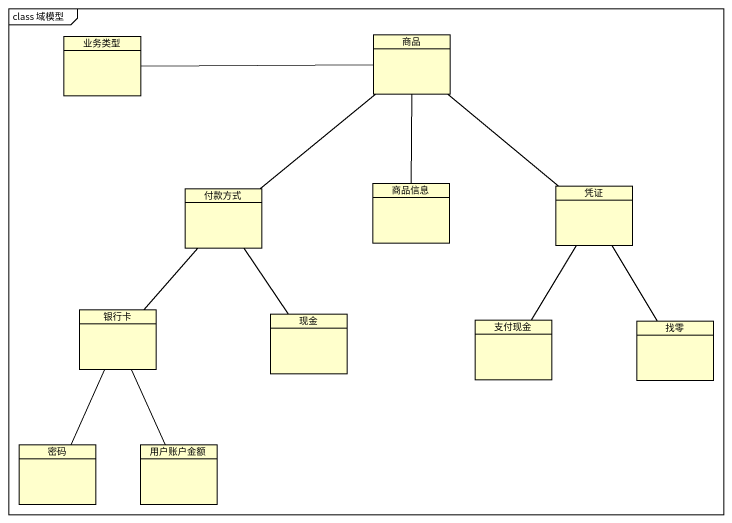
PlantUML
@startuml
mainframe class 域模型
hide circle
hide empty members
class 业务类型
class 商品
class 付款方式
class 商品信息
class 凭证
class 银行卡
class 现金
class 支付现金
class 找零
class 密码
class 用户账户金额
业务类型 -right- 商品
商品 -- 付款方式
商品 -- 商品信息
商品 -- 凭证
付款方式 -- 银行卡
付款方式 -- 现金
凭证 -- 支付现金
凭证 -- 找零
银行卡 -- 密码
银行卡 -- 用户账户金额
@enduml
